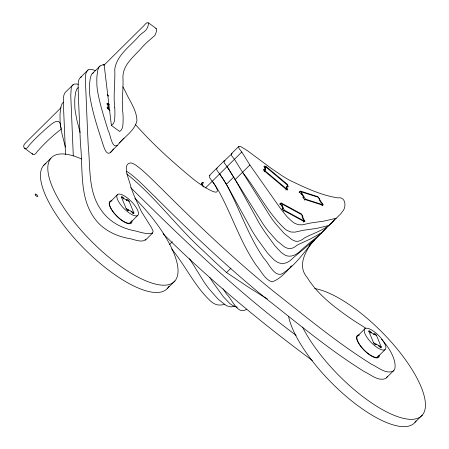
<?xml version="1.0" encoding="UTF-8"?>
<svg xmlns="http://www.w3.org/2000/svg" width="449" height="449" viewBox="0 0 449 449"><rect width="100%" height="100%" fill="white"/><g stroke="black" fill="none" stroke-linecap="round" stroke-linejoin="round"><path stroke-width="0.67" d="M201.814 183.192L201.842 183.781M264.938 169.778L265.191 168.078A1.745 0.612 45.3 0 1 264.006 166.253A1.745 0.612 45.3 0 1 265.41 166.613L287.046 184.792A1.745 0.612 45.3 0 1 288.236 186.61A1.745 0.612 45.3 0 1 286.827 186.251L286.574 187.957A1.745 0.612 45.3 0 1 287.764 189.781A1.745 0.612 45.3 0 1 286.355 189.416L264.725 171.243A1.745 0.612 45.3 0 1 263.535 169.419A1.745 0.612 45.3 0 1 264.938 169.778L264.023 170.693M264.119 171.838L265.112 170.856L265.797 166.231L287.433 184.41L286.743 189.035L285.755 190.017M290.626 267.481L290.901 266.352M145.818 239.165C142.355 243.818 132.202 238.419 127.404 238.206C114.299 235.501 101.648 228.917 94.015 217.602C79.024 196.336 83.194 168.364 80.427 143.899C79.675 125.316 78.749 106.739 78.12 88.156C78.367 84.547 77.464 79.77 80.691 77.222L88.049 69.937L89.093 69.5L91.545 69.449A20.126 7.049 45.3 0 1 95.289 70.673M201.826 183.315L202.145 182.726L203.509 182.844M310.714 244.088C304.147 254.201 297.9 266.712 307.167 277.504C316.837 293.09 331.384 304.776 346.14 315.299A152.688 53.47 45.3 0 0 354.682 321.153L365.755 328.163M201.882 183.119L202.387 182.782L203.526 182.968M225.129 160.854L224.051 160.983L209.335 175.553L209.414 177.114A4.361 1.527 45.3 0 0 209.863 177.967L215.565 185.965A88.7 31.06 45.3 0 1 219.539 192.52C231.577 214.992 239.693 239.508 253.444 261.099A79.748 27.928 45.3 0 0 256.396 265.488C261.211 270.971 264.697 279.531 272.043 281.849C280.249 279.087 286.142 271.836 291.912 265.741M224.051 160.983L224.13 162.544A4.361 1.527 45.3 0 0 224.579 163.397L227.082 166.573L235.719 180.543A586.186 205.272 45.3 0 1 240.99 190.011L259.421 223.529A118.407 41.465 45.3 0 0 265.224 232.487L274.895 245.777L281.018 252.259A10.361 3.626 45.3 0 0 283.504 254.095C289.128 258.529 296.441 255.245 300.695 250.593C308.833 242.842 318.487 236.724 326.036 228.373A217.136 76.038 45.3 0 0 326.698 227.503M309.748 244.458L340.752 213.803A217.136 76.038 45.3 0 0 342.189 211.816C346.785 207.567 345.842 196.258 337.951 197.886C321.136 195.377 305.208 187.671 289.931 180.419A86.169 30.173 45.3 0 1 282.157 175.823L270.949 168.156L247.629 150.819L240.849 146.627L238.767 146.413L231.409 153.698L231.488 155.259A4.361 1.527 45.3 0 0 231.937 156.112L234.44 159.288L270.455 216.732A60.374 21.142 45.3 0 0 275.366 223.422L284.166 233.418L291.71 239.48A13.24 4.636 45.3 0 0 293.292 240.322C297.216 242.774 301.419 240.563 304.501 237.925A150.118 52.572 45.3 0 1 306.134 237.038C315.479 232.419 326.462 229.254 333.394 221.088A217.136 76.038 45.3 0 0 334.831 219.101M238.767 146.413L238.846 147.974A4.361 1.527 45.3 0 0 239.295 148.827L241.798 152.003L249.874 164.985L280.754 208.875L286.956 216.654L292.439 221.761A11.427 4.002 45.3 0 0 294.6 223.209L298.304 224.73L302.306 224.848L310.534 223.018L324.077 221.088L336.234 218.231M311.494 242.724L311.584 242.612A215.834 75.584 45.3 0 0 311.982 242.073M320.115 233.671A217.136 76.038 45.3 0 1 318.678 235.658C306.981 247.309 298.669 262.441 284.801 271.903C275.372 280.642 269.091 263.26 263.754 258.203A79.748 27.928 45.3 0 1 260.802 253.814C247.051 232.223 238.935 207.707 226.897 185.235A88.7 31.06 45.3 0 0 222.923 178.68L217.221 170.682A4.361 1.527 45.3 0 1 216.772 169.829L216.586 168.426L217.389 168.083M145.285 240.282L152.643 232.997L153.098 231.072L151.408 227.559L141.278 211.395L133.853 195.023A233.822 81.881 45.3 0 1 130.608 186.15C129.997 181.042 121.05 163.879 130.805 162.886A13.105 4.591 45.3 0 1 133.302 163.739A14.351 5.029 45.3 0 1 135.968 165.266C145.268 172.034 153.103 180.565 161.382 188.496C197.06 224.13 233.637 258.955 272.818 290.75C305.107 316.113 336.806 342.615 371.716 364.364C378.176 367.276 385.203 374.023 392.735 371.368A37.492 13.128 45.3 0 0 394.155 370.071L394.452 369.589A30.622 10.725 45.3 0 0 394.957 368.096L395.069 367.097A66.828 23.404 45.3 0 0 395.092 365.682A58.213 20.385 45.3 0 0 395.013 364.274L394.963 363.769A97.192 34.034 45.3 0 0 394.727 362.04C392.785 353.397 387.358 345.82 381.588 339.276M311.584 242.612L310.792 243.594M113.507 148.883C107.917 158.076 105.038 150.948 102.928 144.163C97.882 128.689 92.702 113.137 90.013 97.046A162.931 57.057 45.3 0 1 89.508 91.748L89.458 86.253A267.402 93.639 45.3 0 1 89.581 83.654L90.344 77.711L91.568 74.416A35.538 12.443 45.3 0 1 92.365 73.535L93.431 72.822M124.019 138.084L119.333 142.939M78.193 84.333A20.126 7.049 45.3 0 0 76.83 84.019L74.377 84.075L73.333 84.507L65.094 92.539L63.893 95.109L63.578 97.057L63.5 106.626L65.532 154.445M92.685 73.282L100.043 65.997L104.067 64.213L111.391 125.423L119.614 131.467C123.374 129.379 122.863 124.53 123.099 120.893A163.79 62.955 -53.7 0 0 122.964 113.788C121.37 101.766 123.542 89.699 122.942 77.649C122.515 64.538 134.751 55.99 142.428 46.943C146.183 42.734 150.639 39.226 154.793 35.516C155.623 33.742 157.717 29.78 155.887 28.523M103.607 64.667L104.067 64.213M61.081 107.67L27.681 140.739C26.194 142.563 22.113 145.128 24.179 147.884C25.818 150.073 27.866 147.227 28.775 145.824C33.77 139.824 39.63 134.582 45.343 129.278C49.283 126.276 59.672 114.843 60.71 126.337M103.68 65.492L143.854 25.711C148.035 20.216 149.545 22.792 147.412 27.827C145.628 31.901 140.762 33.31 138.253 36.913C129.559 46.707 116.65 55.508 114.753 69.286C115.342 82.111 113.182 94.952 114.742 107.743M107.3 95.508L107.76 95.048L108.271 95.429M43.559 165.49L50.917 158.205M107.216 104.763L108.209 103.781L109.298 104.617M107.822 105.964L108.282 105.509A1.745 0.612 45.3 0 1 106.946 103.663A1.745 0.612 45.3 0 1 108.215 103.814M107.446 108.394L108.366 107.485A1.745 0.612 45.3 0 0 107.098 107.328A1.745 0.612 45.3 0 0 108.433 109.18L110.061 110.432M110.168 152.548L117.526 145.263C123.767 137.063 134.29 131.394 136.928 120.955C136.861 110.016 129.464 100.918 125.271 91.209A59.807 20.94 45.3 0 0 123.234 87.538L122.813 86.814M110.353 201.708L117.711 194.423M123.408 199.002L123.868 198.548A1.745 0.612 45.3 0 0 122.184 196.752A1.745 0.612 45.3 0 0 121.443 197.229L126.169 208.583A1.745 0.612 45.3 0 0 127.853 210.379A1.745 0.612 45.3 0 0 128.594 209.902L127.673 210.811M126.242 200.54L126.702 200.086A1.745 0.612 45.3 0 1 127.443 199.609A1.745 0.612 45.3 0 1 129.127 201.405L133.853 212.759L132.859 213.741M130.968 211.894L131.428 211.44A1.745 0.612 45.3 0 0 133.112 213.236A1.745 0.612 45.3 0 0 133.853 212.759L126.169 208.583M130.227 222.85L137.585 215.565A14.548 5.096 45.3 0 0 126.461 197.274A14.548 5.096 45.3 0 0 118.895 202.14A14.548 5.096 45.3 0 0 137.585 215.565M224.421 160.809L232.105 153.513M205.468 187.974L241.798 152.003M314.16 240.086C306.471 247.118 298.097 253.343 290.402 260.364C286.507 263.883 280.445 264.669 276.146 261.38A10.361 3.626 45.3 0 1 273.66 259.544L267.537 253.062L257.866 239.772A118.407 41.465 45.3 0 1 252.063 230.814L233.632 197.296A586.186 205.272 45.3 0 0 228.361 187.828L226.363 184.309L233.721 177.024M169.43 244.638L172.371 241.725M321.518 232.801L310.551 238.902L298.776 244.323A150.118 52.572 45.3 0 0 297.143 245.21C294.061 247.848 289.858 250.059 285.934 247.607A13.24 4.636 45.3 0 1 284.352 246.765L276.808 240.703L268.008 230.707A60.374 21.142 45.3 0 1 263.097 224.017L235.158 179.555L249.874 164.985M264.309 167.702L265.797 166.231M264.736 168.532L265.191 168.078M167.589 288.207L174.947 280.922M279.761 204.463L281.248 202.993L301.475 213.971L304.473 221.166L303.479 222.148M281.343 206.102L281.804 205.648A1.745 0.612 45.3 0 1 280.12 203.852A1.745 0.612 45.3 0 1 280.861 203.375L301.088 214.358A1.745 0.612 45.3 0 1 302.778 216.149A1.745 0.612 45.3 0 1 302.037 216.626L303.137 219.275A1.745 0.612 45.3 0 1 304.826 221.071A1.745 0.612 45.3 0 1 304.085 221.548L283.852 210.564A1.745 0.612 45.3 0 1 282.168 208.774A1.745 0.612 45.3 0 1 282.909 208.297L281.804 205.648M281.989 209.206L282.909 208.297M299.068 192.604L300.555 191.128L317.976 196.701L322.898 204.744L321.905 205.726M283.246 211.165L284.239 210.183L281.248 202.993M301.262 194.507L301.722 194.052A1.745 0.612 45.3 0 1 299.898 192.447A1.745 0.612 45.3 0 1 300.168 191.515L317.589 197.089A1.745 0.612 45.3 0 1 319.407 198.694A1.745 0.612 45.3 0 1 319.144 199.625L320.956 202.589A1.745 0.612 45.3 0 1 322.775 204.194A1.745 0.612 45.3 0 1 322.511 205.126L305.09 199.552A1.745 0.612 45.3 0 1 303.266 197.947A1.745 0.612 45.3 0 1 303.535 197.016L301.722 194.052M126.77 173.976C155.152 196.567 176.53 226.633 203.414 250.929A334.628 117.183 45.3 0 0 220.117 266.684L226.537 272.532L230.954 268.165M303.075 197.47L303.535 197.016M304.484 200.153L305.477 199.171L322.898 204.744M357.746 335.846L365.104 328.561M370.801 333.141L371.261 332.687A1.745 0.612 45.3 0 0 369.572 330.891A1.745 0.612 45.3 0 0 368.831 331.368L373.557 342.722A1.745 0.612 45.3 0 0 375.246 344.518A1.745 0.612 45.3 0 0 375.987 344.041L375.067 344.955M373.63 334.679L374.09 334.224A1.745 0.612 45.3 0 1 374.831 333.747A1.745 0.612 45.3 0 1 376.52 335.543L381.246 346.897L380.252 347.88M378.361 346.033L378.821 345.578A1.745 0.612 45.3 0 0 380.505 347.374A1.745 0.612 45.3 0 0 381.246 346.897L373.557 342.722M377.62 356.994L384.978 349.709A14.548 5.096 45.3 0 0 373.854 331.413A14.548 5.096 45.3 0 0 366.289 336.279A14.548 5.096 45.3 0 0 384.978 349.709M386.415 377.817L393.773 370.532M414.977 422.346L422.335 415.061M117.526 145.263C111.616 149.27 110.42 133.555 108.271 130.878C104.101 117.335 99.611 103.792 97.371 89.761A162.931 57.057 45.3 0 1 96.866 84.463L96.816 78.968A267.402 93.639 45.3 0 1 96.939 76.369L97.702 70.426L98.926 67.131A35.538 12.443 45.3 0 1 99.723 66.25L100.043 65.997M88.049 69.937C84.042 73.602 85.967 79.984 85.574 84.771C86.494 105.178 87.229 125.597 88.245 145.998C90.479 167.488 87.886 191.897 101.373 210.317C108.563 220.841 120.079 227.548 132.365 230.309C138.949 231.409 146.009 234.95 152.643 232.997M73.333 84.507L71.75 86.343L71.251 87.824L70.762 95.441L73.299 155.876M61.115 129.261C52.421 135.755 44.574 143.394 37.323 151.448C36.335 153.193 33.636 156.499 32.07 153.435M111.391 125.423C115.152 123.335 114.641 118.485 114.882 114.843A163.79 62.955 -53.7 0 0 114.742 107.743M231.409 153.698L231.807 153.519M209.335 175.553L210.031 175.368M78.322 87.617L77.643 88.099A35.538 12.443 45.3 0 0 76.852 88.986L75.628 92.275L74.86 98.219A267.402 93.639 45.3 0 0 74.742 100.817L74.781 106.312A162.931 57.057 45.3 0 0 75.292 111.61L76.83 119.866L80.085 132.494M63.612 102.187L62.933 102.675A35.538 12.443 45.3 0 0 62.136 103.562L60.912 106.851L60.149 112.794A267.402 93.639 45.3 0 0 60.031 115.393L60.076 120.888A162.931 57.057 45.3 0 0 60.581 126.191L62.125 134.447L65.38 147.076M246.518 309.271C237.588 315.563 232.094 299.073 226.964 294.628A79.748 27.928 45.3 0 1 224.012 290.239L223.074 288.774M234.524 306.061L231.252 306.953L227.071 305.887A13.24 4.636 45.3 0 1 225.488 305.045L217.945 298.983L209.144 288.988A60.374 21.142 45.3 0 1 204.233 282.298L189.573 258.714M80.691 77.222L81.735 76.79M224.943 304.209C221.256 305.404 217.013 305.584 213.662 303.344A11.427 4.002 45.3 0 1 211.501 301.902C194.973 287.051 185.678 265.875 171.63 248.92M328.876 225.516L316.719 228.373L303.176 230.303L294.948 232.133L290.946 232.015L287.242 230.494A11.427 4.002 45.3 0 1 285.081 229.046C267.587 212.983 257.389 190.572 242.516 172.27M237.375 307.183L234.782 306.515L231.998 305.096A10.361 3.626 45.3 0 1 229.512 303.255L223.389 296.772L213.718 283.487A118.407 41.465 45.3 0 1 209.632 277.28M266.566 298.49L267.452 298.95M284.239 210.183L304.473 221.166M368.831 331.368L376.52 335.543M121.443 197.229L129.127 201.405M266.016 298.181L249.88 288.118L226.537 272.532M135.452 124.569C153.204 144.673 173.32 162.684 194.019 179.695C199.889 184.354 228.743 204.301 212.366 181.143M148.282 22.714L156.505 28.758M24.381 148.114L32.603 154.159M312.336 360.491C259.803 321.664 209.554 279.705 163.066 233.783M296.121 335.358C236.645 291.16 183.327 239.626 130.715 187.671M265.112 170.856L286.743 189.035M203.616 186.773L203.857 187.07M203.403 186.61L202.993 185.965M202.813 185.718L203.004 186.088M202.83 185.841L202.505 185.252A4.361 1.527 45.3 0 1 202.056 184.399M202.667 185.605L202.521 185.375A4.361 1.527 45.3 0 1 202.072 184.522L201.977 184.191M219.724 173.858L226.363 184.309M227.082 166.573L235.158 179.555M300.555 191.128L305.477 199.171M201.893 183.922L201.988 184.315M60.969 127.421L61.249 128.582M201.904 184.045L201.803 183.417M108.209 103.781L108.433 109.141M416.088 420.792A87.274 30.56 45.3 0 1 349.659 399.284A87.274 30.56 45.3 0 1 288.539 316.259M314.665 288.539A87.274 30.56 45.3 0 1 411.054 367.978A87.274 30.56 45.3 0 1 395.956 416.049A87.274 30.56 45.3 0 1 302.547 327.108M378.473 355.642A14.548 5.096 45.3 0 1 363.825 349.76A14.548 5.096 45.3 0 1 358.852 335.493M107.244 94.778A1.745 0.673 -53.7 0 1 107.76 95.048A1.745 0.612 45.3 0 0 108.355 96.165M169.015 286.086A87.274 30.56 45.3 0 1 85.013 249.515A87.274 30.56 45.3 0 1 45.95 163.414M134.801 198.217A87.274 30.56 45.3 0 1 167.258 284.941A87.274 30.56 45.3 0 1 65.032 209.588A87.274 30.56 45.3 0 1 81.555 158.968M131.086 221.503A14.548 5.096 45.3 0 1 116.959 216.154A14.548 5.096 45.3 0 1 110.858 201.472M131.916 220.588A15.272 5.349 45.3 0 1 117.037 216.345A15.272 5.349 45.3 0 1 112.02 200.838M379.36 355.468A15.272 5.349 45.3 0 1 363.903 349.951A15.272 5.349 45.3 0 1 359.408 334.976M126.82 171.473A14.351 5.029 45.3 0 1 128.61 172.551C137.91 179.319 145.745 187.85 154.024 195.781C189.703 231.415 226.279 266.24 265.46 298.035C297.749 323.398 329.448 349.9 364.358 371.649C370.818 374.567 377.845 381.308 385.377 378.653A37.492 13.128 45.3 0 0 386.797 377.356L387.094 376.874A30.622 10.725 45.3 0 0 387.319 376.385M35.471 195.068A1.745 0.612 45.3 0 0 37.694 196.561A1.745 0.612 45.3 0 0 36.229 194.327A1.745 0.612 45.3 0 0 35.471 195.068"/></g></svg>
